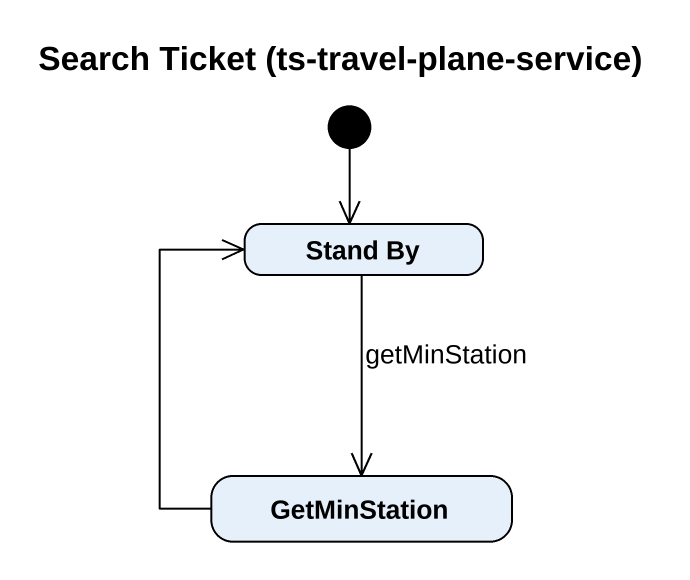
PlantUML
@startuml
title Search Ticket (ts-travel-plane-service)
hide empty description
state "Stand By" as Stand_By
state GetMinStation
[*] --> Stand_By
Stand_By --> GetMinStation : getMinStation
GetMinStation -up-> Stand_By
@enduml
